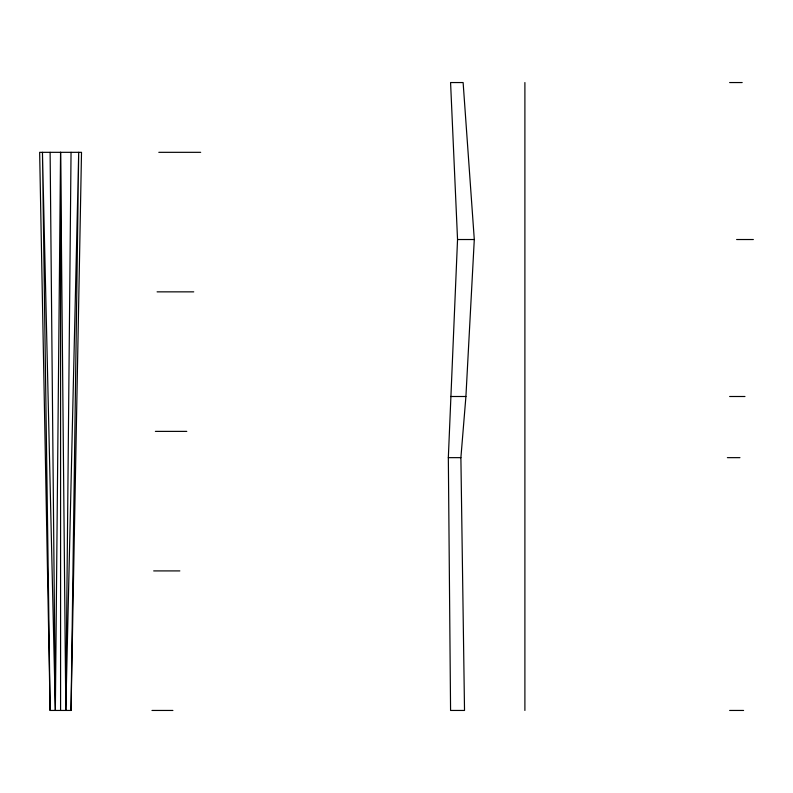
<?xml version="1.0" encoding="UTF-8"?>
<svg xmlns="http://www.w3.org/2000/svg" width="793" height="793" viewBox="0 0 793 793"><rect width="100%" height="100%" fill="white"/><g stroke="black" fill="none" stroke-linecap="round" stroke-linejoin="round"><path stroke-width="1.19" d="M50.118 710.449L42.455 152.325L55.351 710.449L60.575 152.325L65.809 710.449L78.705 152.325L71.043 710.449L50.118 710.449L39.65 152.325L81.51 152.325L71.043 710.449M65.809 710.449L71.043 152.325M448.332 457.65L457.541 239.526L450.573 82.551L463.122 82.551L474.293 239.526L465.917 396.5L460.892 457.65L464.52 710.449L450.573 710.449L448.332 457.65L460.892 457.65M729.629 82.551L742.189 82.551M158.808 152.325L200.669 152.325M457.541 239.526L474.293 239.526M736.608 239.526L753.35 239.526M157.103 291.854L193.73 291.854M450.573 396.5L465.917 396.5M729.629 396.5L744.974 396.5M155.388 431.382L186.781 431.382M727.389 457.65L739.948 457.65M153.683 570.91L179.842 570.91M151.969 710.449L172.904 710.449M729.629 710.449L743.586 710.449M50.118 152.325L55.351 710.449M524.897 82.551L524.897 710.449M60.575 152.325L60.575 710.449"/></g></svg>
